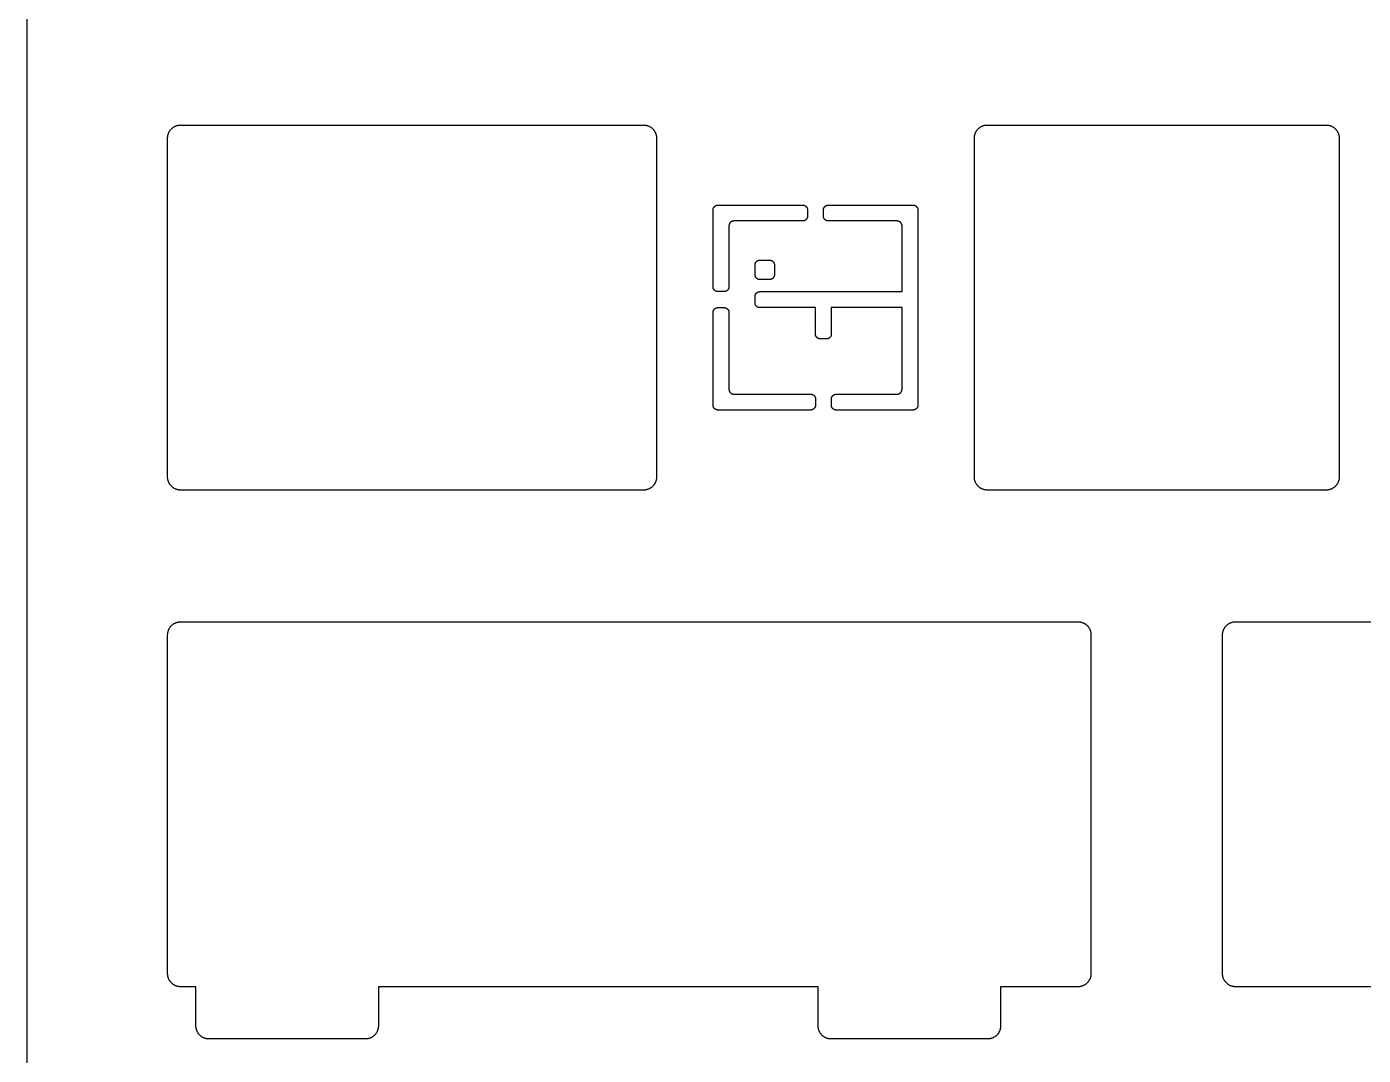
# Model space of a CAD drawing. Header units: millimetres. Extents: x 71 to 420, y -290 to -162.
# Drawn here: x 71.2 to 122.5, y -267 to -227.6 of the extents above; entities that cross this region are included whole.
import ezdxf

# ---------------------------------------------------------------- set-up
doc = ezdxf.new("R2010")
doc.units = ezdxf.units.MM
doc.layers.add('Layer 02', color=3, linetype='Continuous', true_color=0x00ff00)

msp = doc.modelspace()

# ---------------------------------------------------------------- linework, layer by layer
at = {"layer": 'Layer 02'}
for points in [[(94.749, -167.431), (74.232, -167.431), (71.232, -170.431), (71.232, -283.993), (74.232, -286.993), (111.036, -286.993)], [(76.639, -231.868), (76.639, -231.851), (76.64, -231.834), (76.641, -231.817), (76.643, -231.8), (76.646, -231.783), (76.649, -231.766), (76.653, -231.75), (76.657, -231.733), (76.662, -231.717), (76.668, -231.701), (76.674, -231.685), (76.68, -231.669), (76.687, -231.653), (76.695, -231.638), (76.703, -231.623), (76.711, -231.608), (76.721, -231.594), (76.73, -231.58), (76.74, -231.566), (76.751, -231.552), (76.762, -231.539), (76.773, -231.527), (76.785, -231.514), (76.797, -231.503), (76.81, -231.491), (76.823, -231.48), (76.837, -231.47), (76.85, -231.46), (76.864, -231.45), (76.879, -231.441), (76.894, -231.432), (76.909, -231.424), (76.924, -231.416), (76.939, -231.409), (76.955, -231.403), (76.971, -231.397), (76.987, -231.391), (77.004, -231.387), (77.02, -231.382), (77.037, -231.378), (77.054, -231.375), (77.071, -231.373), (77.088, -231.371), (77.105, -231.369), (77.122, -231.368), (77.139, -231.368)], [(77.139, -231.368), (94.901, -231.368)], [(94.901, -231.368), (94.918, -231.368), (94.935, -231.369), (94.952, -231.371), (94.969, -231.373), (94.986, -231.375), (95.003, -231.378), (95.02, -231.382), (95.036, -231.387), (95.052, -231.391), (95.069, -231.397), (95.085, -231.403), (95.1, -231.409), (95.116, -231.416), (95.131, -231.424), (95.146, -231.432), (95.161, -231.441), (95.175, -231.45), (95.19, -231.46), (95.203, -231.47), (95.217, -231.48), (95.23, -231.491), (95.242, -231.503), (95.255, -231.514), (95.267, -231.527), (95.278, -231.539), (95.289, -231.552), (95.3, -231.566), (95.31, -231.58), (95.319, -231.594), (95.328, -231.608), (95.337, -231.623), (95.345, -231.638), (95.353, -231.653), (95.36, -231.669), (95.366, -231.685), (95.372, -231.701), (95.378, -231.717), (95.383, -231.733), (95.387, -231.75), (95.391, -231.766), (95.394, -231.783), (95.397, -231.8), (95.399, -231.817), (95.4, -231.834), (95.401, -231.851), (95.401, -231.868)], [(107.595, -231.868), (107.595, -231.851), (107.596, -231.834), (107.598, -231.817), (107.6, -231.8), (107.602, -231.783), (107.605, -231.766), (107.609, -231.75), (107.613, -231.733), (107.618, -231.717), (107.624, -231.701), (107.63, -231.685), (107.636, -231.669), (107.643, -231.653), (107.651, -231.638), (107.659, -231.623), (107.668, -231.608), (107.677, -231.594), (107.686, -231.58), (107.697, -231.566), (107.707, -231.552), (107.718, -231.539), (107.729, -231.527), (107.741, -231.514), (107.754, -231.503), (107.766, -231.491), (107.779, -231.48), (107.793, -231.47), (107.807, -231.46), (107.821, -231.45), (107.835, -231.441), (107.85, -231.432), (107.865, -231.424), (107.88, -231.416), (107.896, -231.409), (107.911, -231.403), (107.927, -231.397), (107.944, -231.391), (107.96, -231.387), (107.977, -231.382), (107.993, -231.378), (108.01, -231.375), (108.027, -231.373), (108.044, -231.371), (108.061, -231.369), (108.078, -231.368), (108.095, -231.368)], [(108.095, -231.368), (121.095, -231.368)], [(121.095, -231.368), (121.112, -231.368), (121.129, -231.369), (121.146, -231.371), (121.163, -231.373), (121.18, -231.375), (121.197, -231.378), (121.213, -231.382), (121.23, -231.387), (121.246, -231.391), (121.262, -231.397), (121.278, -231.403), (121.294, -231.409), (121.31, -231.416), (121.325, -231.424), (121.34, -231.432), (121.355, -231.441), (121.369, -231.45), (121.383, -231.46), (121.397, -231.47), (121.41, -231.48), (121.424, -231.491), (121.436, -231.503), (121.448, -231.514), (121.46, -231.527), (121.472, -231.539), (121.483, -231.552), (121.493, -231.566), (121.503, -231.58), (121.513, -231.594), (121.522, -231.608), (121.531, -231.623), (121.539, -231.638), (121.546, -231.653), (121.554, -231.669), (121.56, -231.685), (121.566, -231.701), (121.571, -231.717), (121.576, -231.733), (121.581, -231.75), (121.584, -231.766), (121.588, -231.783), (121.59, -231.8), (121.592, -231.817), (121.594, -231.834), (121.595, -231.851), (121.595, -231.868)], [(76.639, -244.868), (76.639, -231.868)], [(95.401, -231.868), (95.401, -244.868)], [(107.595, -244.868), (107.595, -231.868)], [(121.595, -231.868), (121.595, -244.868)], [(97.569, -234.627), (97.569, -234.622), (97.569, -234.618), (97.569, -234.613), (97.569, -234.608), (97.57, -234.603), (97.571, -234.599), (97.571, -234.594), (97.572, -234.59), (97.573, -234.585), (97.574, -234.58), (97.575, -234.576), (97.576, -234.572), (97.578, -234.567), (97.579, -234.563), (97.581, -234.559), (97.583, -234.554), (97.584, -234.55), (97.586, -234.546), (97.588, -234.542), (97.59, -234.538), (97.593, -234.534), (97.595, -234.53), (97.597, -234.526), (97.6, -234.522), (97.603, -234.518), (97.605, -234.515), (97.608, -234.511), (97.611, -234.507), (97.614, -234.504), (97.618, -234.5), (97.621, -234.496), (97.624, -234.493), (97.628, -234.489), (97.631, -234.486), (97.635, -234.483), (97.638, -234.48), (97.642, -234.477), (97.646, -234.474), (97.649, -234.471), (97.653, -234.469), (97.657, -234.466), (97.661, -234.464), (97.665, -234.461), (97.669, -234.459), (97.673, -234.457), (97.677, -234.455), (97.681, -234.453), (97.685, -234.451), (97.69, -234.449), (97.694, -234.448), (97.698, -234.446), (97.703, -234.445), (97.707, -234.444), (97.711, -234.443), (97.716, -234.442), (97.72, -234.441), (97.725, -234.44), (97.73, -234.439), (97.734, -234.439), (97.739, -234.438), (97.744, -234.438), (97.749, -234.437), (97.754, -234.437), (97.759, -234.437)], [(97.569, -237.568), (97.569, -234.627)], [(97.759, -234.437), (101.004, -234.437)], [(101.004, -234.437), (101.009, -234.437), (101.014, -234.437), (101.019, -234.438), (101.024, -234.438), (101.028, -234.439), (101.033, -234.439), (101.037, -234.44), (101.042, -234.441), (101.047, -234.442), (101.051, -234.443), (101.056, -234.444), (101.06, -234.445), (101.064, -234.447), (101.069, -234.448), (101.073, -234.45), (101.077, -234.451), (101.081, -234.453), (101.085, -234.455), (101.09, -234.457), (101.094, -234.459), (101.098, -234.461), (101.102, -234.464), (101.105, -234.466), (101.109, -234.469), (101.113, -234.471), (101.117, -234.474), (101.121, -234.477), (101.124, -234.48), (101.128, -234.483), (101.132, -234.486), (101.135, -234.49), (101.139, -234.493), (101.142, -234.496), (101.145, -234.5), (101.149, -234.503), (101.152, -234.507), (101.155, -234.511), (101.158, -234.514), (101.16, -234.518), (101.163, -234.522), (101.166, -234.526), (101.168, -234.53), (101.17, -234.534), (101.173, -234.538), (101.175, -234.542), (101.177, -234.546), (101.179, -234.55), (101.18, -234.554), (101.182, -234.558), (101.184, -234.563), (101.185, -234.567), (101.186, -234.571), (101.188, -234.576), (101.189, -234.58), (101.19, -234.585), (101.191, -234.589), (101.192, -234.594), (101.192, -234.598), (101.193, -234.603), (101.193, -234.608), (101.194, -234.613), (101.194, -234.617), (101.194, -234.622), (101.194, -234.627)], [(101.194, -234.857), (101.194, -234.862), (101.194, -234.867), (101.194, -234.872), (101.193, -234.876), (101.193, -234.881), (101.192, -234.886), (101.192, -234.89), (101.191, -234.895), (101.19, -234.9), (101.189, -234.904), (101.188, -234.908), (101.186, -234.913), (101.185, -234.917), (101.184, -234.922), (101.182, -234.926), (101.18, -234.93), (101.178, -234.934), (101.177, -234.938), (101.175, -234.942), (101.172, -234.947), (101.17, -234.951), (101.168, -234.955), (101.165, -234.958), (101.163, -234.962), (101.16, -234.966), (101.157, -234.97), (101.155, -234.974), (101.152, -234.977), (101.149, -234.981), (101.145, -234.985), (101.142, -234.988), (101.139, -234.992), (101.135, -234.995), (101.132, -234.998), (101.128, -235.002), (101.125, -235.005), (101.121, -235.008), (101.117, -235.011), (101.113, -235.013), (101.11, -235.016), (101.106, -235.019), (101.102, -235.021), (101.098, -235.023), (101.094, -235.026), (101.09, -235.028), (101.086, -235.03), (101.082, -235.032), (101.078, -235.033), (101.073, -235.035), (101.069, -235.037), (101.065, -235.038), (101.06, -235.039), (101.056, -235.041), (101.051, -235.042), (101.047, -235.043), (101.042, -235.044), (101.038, -235.045), (101.033, -235.045), (101.028, -235.046), (101.024, -235.046), (101.019, -235.047), (101.014, -235.047), (101.009, -235.047), (101.004, -235.047)], [(101.194, -234.627), (101.194, -234.857)], [(101.804, -234.627), (101.804, -234.622), (101.805, -234.618), (101.805, -234.613), (101.805, -234.608), (101.806, -234.603), (101.806, -234.599), (101.807, -234.594), (101.808, -234.59), (101.809, -234.585), (101.81, -234.58), (101.811, -234.576), (101.812, -234.572), (101.814, -234.567), (101.815, -234.563), (101.817, -234.559), (101.818, -234.554), (101.82, -234.55), (101.822, -234.546), (101.824, -234.542), (101.826, -234.538), (101.828, -234.534), (101.831, -234.53), (101.833, -234.526), (101.836, -234.522), (101.838, -234.518), (101.841, -234.515), (101.844, -234.511), (101.847, -234.507), (101.85, -234.504), (101.853, -234.5), (101.857, -234.496), (101.86, -234.493), (101.863, -234.489), (101.867, -234.486), (101.871, -234.483), (101.874, -234.48), (101.878, -234.477), (101.881, -234.474), (101.885, -234.471), (101.889, -234.469), (101.893, -234.466), (101.897, -234.464), (101.901, -234.461), (101.905, -234.459), (101.909, -234.457), (101.913, -234.455), (101.917, -234.453), (101.921, -234.451), (101.925, -234.449), (101.93, -234.448), (101.934, -234.446), (101.938, -234.445), (101.943, -234.444), (101.947, -234.443), (101.952, -234.442), (101.956, -234.441), (101.961, -234.44), (101.965, -234.439), (101.97, -234.439), (101.975, -234.438), (101.98, -234.438), (101.984, -234.437), (101.989, -234.437), (101.994, -234.437)], [(101.804, -234.857), (101.804, -234.627)], [(101.994, -235.047), (101.989, -235.047), (101.985, -235.047), (101.98, -235.047), (101.975, -235.046), (101.97, -235.046), (101.966, -235.045), (101.961, -235.045), (101.957, -235.044), (101.952, -235.043), (101.948, -235.042), (101.943, -235.041), (101.939, -235.039), (101.934, -235.038), (101.93, -235.037), (101.926, -235.035), (101.922, -235.033), (101.917, -235.031), (101.913, -235.03), (101.909, -235.028), (101.905, -235.025), (101.901, -235.023), (101.897, -235.021), (101.893, -235.018), (101.889, -235.016), (101.885, -235.013), (101.882, -235.01), (101.878, -235.008), (101.874, -235.005), (101.871, -235.001), (101.867, -234.998), (101.863, -234.995), (101.86, -234.992), (101.857, -234.988), (101.853, -234.985), (101.85, -234.981), (101.847, -234.977), (101.844, -234.974), (101.841, -234.97), (101.838, -234.966), (101.836, -234.963), (101.833, -234.959), (101.831, -234.955), (101.828, -234.951), (101.826, -234.947), (101.824, -234.943), (101.822, -234.939), (101.82, -234.935), (101.818, -234.93), (101.817, -234.926), (101.815, -234.922), (101.813, -234.918), (101.812, -234.913), (101.811, -234.909), (101.81, -234.904), (101.809, -234.9), (101.808, -234.895), (101.807, -234.891), (101.806, -234.886), (101.806, -234.881), (101.805, -234.877), (101.805, -234.872), (101.805, -234.867), (101.804, -234.862), (101.804, -234.857)], [(101.994, -234.437), (105.24, -234.437)], [(105.24, -234.437), (105.245, -234.437), (105.25, -234.437), (105.255, -234.438), (105.259, -234.438), (105.264, -234.439), (105.269, -234.439), (105.273, -234.44), (105.278, -234.441), (105.282, -234.442), (105.287, -234.443), (105.291, -234.444), (105.296, -234.445), (105.3, -234.447), (105.304, -234.448), (105.309, -234.45), (105.313, -234.451), (105.317, -234.453), (105.321, -234.455), (105.325, -234.457), (105.329, -234.459), (105.333, -234.461), (105.337, -234.464), (105.341, -234.466), (105.345, -234.469), (105.349, -234.471), (105.353, -234.474), (105.356, -234.477), (105.36, -234.48), (105.364, -234.483), (105.367, -234.486), (105.371, -234.49), (105.374, -234.493), (105.378, -234.496), (105.381, -234.5), (105.384, -234.503), (105.387, -234.507), (105.39, -234.511), (105.393, -234.514), (105.396, -234.518), (105.399, -234.522), (105.401, -234.526), (105.404, -234.53), (105.406, -234.534), (105.408, -234.538), (105.41, -234.542), (105.412, -234.546), (105.414, -234.55), (105.416, -234.554), (105.418, -234.558), (105.419, -234.563), (105.421, -234.567), (105.422, -234.571), (105.423, -234.576), (105.425, -234.58), (105.426, -234.585), (105.427, -234.589), (105.427, -234.594), (105.428, -234.598), (105.429, -234.603), (105.429, -234.608), (105.43, -234.613), (105.43, -234.617), (105.43, -234.622), (105.43, -234.627)], [(105.43, -234.627), (105.43, -242.109)], [(98.369, -235.047), (98.364, -235.047), (98.359, -235.048), (98.355, -235.048), (98.35, -235.048), (98.345, -235.049), (98.341, -235.049), (98.336, -235.05), (98.332, -235.051), (98.327, -235.052), (98.322, -235.053), (98.318, -235.054), (98.313, -235.056), (98.309, -235.057), (98.305, -235.059), (98.3, -235.06), (98.296, -235.062), (98.292, -235.064), (98.287, -235.066), (98.283, -235.068), (98.279, -235.07), (98.275, -235.072), (98.271, -235.074), (98.267, -235.077), (98.263, -235.079), (98.259, -235.082), (98.255, -235.085), (98.252, -235.088), (98.248, -235.09), (98.244, -235.093), (98.241, -235.096), (98.238, -235.1), (98.234, -235.103), (98.231, -235.106), (98.228, -235.11), (98.225, -235.113), (98.222, -235.117), (98.219, -235.12), (98.216, -235.124), (98.213, -235.128), (98.211, -235.132), (98.208, -235.136), (98.206, -235.14), (98.203, -235.144), (98.201, -235.148), (98.199, -235.152), (98.197, -235.156), (98.195, -235.16), (98.193, -235.165), (98.191, -235.169), (98.19, -235.173), (98.188, -235.178), (98.187, -235.182), (98.186, -235.187), (98.184, -235.191), (98.183, -235.196), (98.182, -235.2), (98.181, -235.205), (98.181, -235.209), (98.18, -235.214), (98.179, -235.219), (98.179, -235.223), (98.179, -235.228), (98.179, -235.233), (98.179, -235.237)], [(98.179, -235.237), (98.179, -237.568)], [(101.004, -235.047), (98.369, -235.047)], [(99.365, -237.758), (104.82, -237.758), (104.82, -235.237)], [(104.63, -235.047), (101.994, -235.047)], [(104.82, -235.237), (104.82, -235.233), (104.82, -235.228), (104.82, -235.223), (104.819, -235.219), (104.819, -235.214), (104.818, -235.209), (104.817, -235.205), (104.816, -235.2), (104.815, -235.196), (104.814, -235.191), (104.813, -235.187), (104.812, -235.182), (104.81, -235.178), (104.809, -235.173), (104.807, -235.169), (104.805, -235.165), (104.804, -235.16), (104.802, -235.156), (104.8, -235.152), (104.797, -235.148), (104.795, -235.144), (104.793, -235.14), (104.79, -235.136), (104.788, -235.132), (104.785, -235.128), (104.783, -235.124), (104.78, -235.12), (104.777, -235.117), (104.774, -235.113), (104.771, -235.11), (104.768, -235.106), (104.764, -235.103), (104.761, -235.1), (104.758, -235.096), (104.754, -235.093), (104.751, -235.09), (104.747, -235.088), (104.743, -235.085), (104.739, -235.082), (104.736, -235.079), (104.732, -235.077), (104.728, -235.074), (104.724, -235.072), (104.72, -235.07), (104.715, -235.068), (104.711, -235.066), (104.707, -235.064), (104.703, -235.062), (104.698, -235.06), (104.694, -235.059), (104.69, -235.057), (104.685, -235.056), (104.681, -235.054), (104.676, -235.053), (104.672, -235.052), (104.667, -235.051), (104.663, -235.05), (104.658, -235.049), (104.653, -235.049), (104.649, -235.048), (104.644, -235.048), (104.639, -235.048), (104.635, -235.047), (104.63, -235.047)], [(99.179, -236.736), (99.179, -236.731), (99.179, -236.726), (99.179, -236.721), (99.179, -236.717), (99.18, -236.712), (99.18, -236.708), (99.181, -236.703), (99.182, -236.699), (99.183, -236.694), (99.184, -236.69), (99.185, -236.685), (99.186, -236.681), (99.188, -236.677), (99.189, -236.672), (99.191, -236.668), (99.192, -236.664), (99.194, -236.66), (99.196, -236.656), (99.198, -236.652), (99.2, -236.648), (99.202, -236.644), (99.205, -236.64), (99.207, -236.636), (99.209, -236.632), (99.212, -236.629), (99.215, -236.625), (99.218, -236.621), (99.221, -236.618), (99.224, -236.614), (99.227, -236.611), (99.23, -236.607), (99.233, -236.604), (99.237, -236.6), (99.24, -236.597), (99.244, -236.594), (99.247, -236.591), (99.251, -236.588), (99.254, -236.585), (99.258, -236.582), (99.262, -236.58), (99.266, -236.577), (99.269, -236.575), (99.273, -236.572), (99.277, -236.57), (99.281, -236.568), (99.285, -236.566), (99.289, -236.564), (99.293, -236.563), (99.298, -236.561), (99.302, -236.559), (99.306, -236.558), (99.31, -236.557), (99.315, -236.555), (99.319, -236.554), (99.323, -236.553), (99.328, -236.552), (99.332, -236.552), (99.337, -236.551), (99.342, -236.55), (99.346, -236.55), (99.351, -236.549), (99.356, -236.549), (99.36, -236.549), (99.365, -236.549)], [(99.179, -237.107), (99.179, -236.736)], [(99.365, -236.549), (99.736, -236.549)], [(99.736, -236.549), (99.741, -236.549), (99.746, -236.549), (99.751, -236.549), (99.755, -236.55), (99.76, -236.55), (99.764, -236.551), (99.769, -236.552), (99.774, -236.552), (99.778, -236.553), (99.782, -236.554), (99.787, -236.555), (99.791, -236.557), (99.795, -236.558), (99.8, -236.559), (99.804, -236.561), (99.808, -236.563), (99.812, -236.564), (99.816, -236.566), (99.82, -236.568), (99.824, -236.57), (99.828, -236.573), (99.832, -236.575), (99.836, -236.577), (99.84, -236.58), (99.843, -236.582), (99.847, -236.585), (99.851, -236.588), (99.854, -236.591), (99.858, -236.594), (99.862, -236.597), (99.865, -236.6), (99.868, -236.604), (99.872, -236.607), (99.875, -236.61), (99.878, -236.614), (99.881, -236.618), (99.884, -236.621), (99.887, -236.625), (99.89, -236.628), (99.892, -236.632), (99.895, -236.636), (99.897, -236.64), (99.9, -236.644), (99.902, -236.648), (99.904, -236.652), (99.906, -236.656), (99.908, -236.66), (99.91, -236.664), (99.911, -236.668), (99.913, -236.672), (99.914, -236.676), (99.916, -236.681), (99.917, -236.685), (99.918, -236.689), (99.919, -236.694), (99.92, -236.698), (99.921, -236.703), (99.921, -236.707), (99.922, -236.712), (99.922, -236.717), (99.923, -236.721), (99.923, -236.726), (99.923, -236.731), (99.923, -236.736)], [(99.923, -236.736), (99.923, -237.107)], [(99.365, -237.294), (99.361, -237.294), (99.356, -237.293), (99.351, -237.293), (99.346, -237.293), (99.342, -237.292), (99.337, -237.292), (99.333, -237.291), (99.328, -237.29), (99.324, -237.289), (99.319, -237.288), (99.315, -237.287), (99.311, -237.286), (99.306, -237.284), (99.302, -237.283), (99.298, -237.281), (99.294, -237.28), (99.29, -237.278), (99.286, -237.276), (99.282, -237.274), (99.278, -237.272), (99.274, -237.27), (99.27, -237.268), (99.266, -237.265), (99.262, -237.263), (99.258, -237.26), (99.255, -237.257), (99.251, -237.254), (99.247, -237.252), (99.244, -237.249), (99.24, -237.245), (99.237, -237.242), (99.233, -237.239), (99.23, -237.235), (99.227, -237.232), (99.223, -237.228), (99.22, -237.225), (99.217, -237.221), (99.215, -237.218), (99.212, -237.214), (99.209, -237.21), (99.207, -237.206), (99.204, -237.203), (99.202, -237.199), (99.2, -237.195), (99.198, -237.191), (99.196, -237.187), (99.194, -237.183), (99.192, -237.179), (99.191, -237.175), (99.189, -237.17), (99.188, -237.166), (99.186, -237.162), (99.185, -237.158), (99.184, -237.153), (99.183, -237.149), (99.182, -237.144), (99.181, -237.14), (99.18, -237.135), (99.18, -237.131), (99.179, -237.126), (99.179, -237.121), (99.179, -237.116), (99.179, -237.112), (99.179, -237.107)], [(99.736, -237.294), (99.365, -237.294)], [(99.923, -237.107), (99.923, -237.112), (99.923, -237.116), (99.923, -237.121), (99.922, -237.126), (99.922, -237.13), (99.921, -237.135), (99.921, -237.139), (99.92, -237.144), (99.919, -237.148), (99.918, -237.153), (99.917, -237.157), (99.915, -237.161), (99.914, -237.166), (99.913, -237.17), (99.911, -237.174), (99.909, -237.178), (99.908, -237.182), (99.906, -237.187), (99.904, -237.191), (99.902, -237.195), (99.899, -237.198), (99.897, -237.202), (99.895, -237.206), (99.892, -237.21), (99.89, -237.214), (99.887, -237.218), (99.884, -237.221), (99.881, -237.225), (99.878, -237.228), (99.875, -237.232), (99.872, -237.235), (99.868, -237.239), (99.865, -237.242), (99.862, -237.245), (99.858, -237.249), (99.855, -237.252), (99.851, -237.255), (99.847, -237.257), (99.844, -237.26), (99.84, -237.263), (99.836, -237.265), (99.832, -237.268), (99.828, -237.27), (99.825, -237.272), (99.821, -237.274), (99.817, -237.276), (99.812, -237.278), (99.808, -237.28), (99.804, -237.282), (99.8, -237.283), (99.796, -237.285), (99.791, -237.286), (99.787, -237.287), (99.783, -237.288), (99.778, -237.289), (99.774, -237.29), (99.769, -237.291), (99.765, -237.292), (99.76, -237.292), (99.756, -237.293), (99.751, -237.293), (99.746, -237.293), (99.741, -237.294), (99.736, -237.294)], [(97.759, -237.758), (97.754, -237.758), (97.749, -237.758), (97.744, -237.758), (97.739, -237.757), (97.735, -237.757), (97.73, -237.756), (97.725, -237.755), (97.721, -237.755), (97.716, -237.754), (97.712, -237.753), (97.707, -237.751), (97.703, -237.75), (97.699, -237.749), (97.694, -237.747), (97.69, -237.746), (97.686, -237.744), (97.682, -237.742), (97.677, -237.74), (97.673, -237.738), (97.669, -237.736), (97.665, -237.734), (97.661, -237.732), (97.657, -237.729), (97.654, -237.727), (97.65, -237.724), (97.646, -237.721), (97.642, -237.718), (97.638, -237.715), (97.635, -237.712), (97.631, -237.709), (97.628, -237.706), (97.624, -237.702), (97.621, -237.699), (97.617, -237.695), (97.614, -237.692), (97.611, -237.688), (97.608, -237.685), (97.605, -237.681), (97.603, -237.677), (97.6, -237.673), (97.597, -237.67), (97.595, -237.666), (97.593, -237.662), (97.59, -237.658), (97.588, -237.654), (97.586, -237.65), (97.584, -237.645), (97.582, -237.641), (97.581, -237.637), (97.579, -237.633), (97.578, -237.628), (97.576, -237.624), (97.575, -237.62), (97.574, -237.615), (97.573, -237.611), (97.572, -237.606), (97.571, -237.602), (97.571, -237.597), (97.57, -237.592), (97.569, -237.588), (97.569, -237.583), (97.569, -237.578), (97.569, -237.573), (97.569, -237.568)], [(97.989, -237.758), (97.759, -237.758)], [(98.179, -237.568), (98.178, -237.573), (98.178, -237.578), (98.178, -237.583), (98.178, -237.587), (98.177, -237.592), (98.177, -237.597), (98.176, -237.601), (98.175, -237.606), (98.174, -237.61), (98.173, -237.615), (98.172, -237.619), (98.171, -237.624), (98.169, -237.628), (98.168, -237.632), (98.166, -237.637), (98.165, -237.641), (98.163, -237.645), (98.161, -237.649), (98.159, -237.653), (98.157, -237.657), (98.154, -237.661), (98.152, -237.665), (98.15, -237.669), (98.147, -237.673), (98.144, -237.677), (98.142, -237.681), (98.139, -237.684), (98.136, -237.688), (98.133, -237.692), (98.13, -237.695), (98.126, -237.699), (98.123, -237.702), (98.119, -237.706), (98.116, -237.709), (98.112, -237.712), (98.109, -237.715), (98.105, -237.718), (98.101, -237.721), (98.098, -237.724), (98.094, -237.727), (98.09, -237.729), (98.086, -237.732), (98.082, -237.734), (98.078, -237.736), (98.074, -237.738), (98.07, -237.74), (98.066, -237.742), (98.062, -237.744), (98.058, -237.746), (98.053, -237.747), (98.049, -237.749), (98.045, -237.75), (98.04, -237.752), (98.036, -237.753), (98.031, -237.754), (98.027, -237.755), (98.022, -237.755), (98.017, -237.756), (98.013, -237.757), (98.008, -237.757), (98.003, -237.758), (97.998, -237.758), (97.993, -237.758), (97.989, -237.758)], [(99.179, -237.945), (99.179, -237.94), (99.179, -237.935), (99.179, -237.931), (99.179, -237.926), (99.18, -237.921), (99.181, -237.917), (99.181, -237.912), (99.182, -237.908), (99.183, -237.903), (99.184, -237.899), (99.185, -237.895), (99.186, -237.89), (99.188, -237.886), (99.189, -237.882), (99.191, -237.877), (99.192, -237.873), (99.194, -237.869), (99.196, -237.865), (99.198, -237.861), (99.2, -237.857), (99.202, -237.853), (99.205, -237.849), (99.207, -237.845), (99.209, -237.842), (99.212, -237.838), (99.215, -237.834), (99.218, -237.83), (99.221, -237.827), (99.224, -237.823), (99.227, -237.82), (99.23, -237.816), (99.233, -237.813), (99.237, -237.809), (99.24, -237.806), (99.244, -237.803), (99.247, -237.8), (99.251, -237.797), (99.254, -237.794), (99.258, -237.791), (99.262, -237.789), (99.266, -237.786), (99.269, -237.784), (99.273, -237.782), (99.277, -237.779), (99.281, -237.777), (99.285, -237.775), (99.289, -237.774), (99.293, -237.772), (99.298, -237.77), (99.302, -237.769), (99.306, -237.767), (99.31, -237.766), (99.315, -237.765), (99.319, -237.763), (99.323, -237.762), (99.328, -237.762), (99.332, -237.761), (99.337, -237.76), (99.342, -237.759), (99.346, -237.759), (99.351, -237.759), (99.356, -237.758), (99.361, -237.758), (99.365, -237.758)], [(99.179, -238.181), (99.179, -237.945)], [(97.569, -238.558), (97.569, -238.553), (97.569, -238.548), (97.569, -238.544), (97.569, -238.539), (97.57, -238.534), (97.571, -238.529), (97.571, -238.525), (97.572, -238.52), (97.573, -238.516), (97.574, -238.511), (97.575, -238.507), (97.576, -238.502), (97.578, -238.498), (97.579, -238.494), (97.581, -238.489), (97.583, -238.485), (97.584, -238.481), (97.586, -238.477), (97.588, -238.473), (97.59, -238.469), (97.593, -238.465), (97.595, -238.461), (97.597, -238.457), (97.6, -238.453), (97.603, -238.449), (97.605, -238.445), (97.608, -238.442), (97.611, -238.438), (97.614, -238.434), (97.618, -238.431), (97.621, -238.427), (97.624, -238.424), (97.628, -238.42), (97.631, -238.417), (97.635, -238.414), (97.638, -238.411), (97.642, -238.408), (97.646, -238.405), (97.649, -238.402), (97.653, -238.399), (97.657, -238.397), (97.661, -238.394), (97.665, -238.392), (97.669, -238.39), (97.673, -238.388), (97.677, -238.386), (97.681, -238.384), (97.685, -238.382), (97.69, -238.38), (97.694, -238.379), (97.698, -238.377), (97.703, -238.376), (97.707, -238.375), (97.711, -238.373), (97.716, -238.372), (97.72, -238.372), (97.725, -238.371), (97.73, -238.37), (97.734, -238.369), (97.739, -238.369), (97.744, -238.369), (97.749, -238.368), (97.754, -238.368), (97.759, -238.368)], [(97.759, -238.368), (97.989, -238.368)], [(97.989, -238.368), (97.993, -238.368), (97.998, -238.368), (98.003, -238.369), (98.008, -238.369), (98.012, -238.369), (98.017, -238.37), (98.022, -238.371), (98.026, -238.372), (98.031, -238.372), (98.035, -238.374), (98.04, -238.375), (98.044, -238.376), (98.049, -238.377), (98.053, -238.379), (98.057, -238.38), (98.061, -238.382), (98.066, -238.384), (98.07, -238.386), (98.074, -238.388), (98.078, -238.39), (98.082, -238.392), (98.086, -238.394), (98.09, -238.397), (98.094, -238.399), (98.097, -238.402), (98.101, -238.405), (98.105, -238.408), (98.109, -238.411), (98.112, -238.414), (98.116, -238.417), (98.119, -238.42), (98.123, -238.424), (98.126, -238.427), (98.13, -238.431), (98.133, -238.434), (98.136, -238.438), (98.139, -238.441), (98.142, -238.445), (98.145, -238.449), (98.147, -238.453), (98.15, -238.457), (98.152, -238.46), (98.155, -238.464), (98.157, -238.468), (98.159, -238.472), (98.161, -238.477), (98.163, -238.481), (98.165, -238.485), (98.166, -238.489), (98.168, -238.493), (98.169, -238.498), (98.171, -238.502), (98.172, -238.506), (98.173, -238.511), (98.174, -238.515), (98.175, -238.52), (98.176, -238.525), (98.177, -238.529), (98.177, -238.534), (98.178, -238.539), (98.178, -238.543), (98.178, -238.548), (98.178, -238.553), (98.179, -238.558)], [(99.365, -238.368), (99.361, -238.368), (99.356, -238.368), (99.351, -238.368), (99.346, -238.367), (99.342, -238.367), (99.337, -238.366), (99.333, -238.365), (99.328, -238.365), (99.324, -238.364), (99.319, -238.363), (99.315, -238.361), (99.311, -238.36), (99.306, -238.359), (99.302, -238.357), (99.298, -238.356), (99.294, -238.354), (99.29, -238.352), (99.286, -238.351), (99.282, -238.349), (99.278, -238.347), (99.274, -238.344), (99.27, -238.342), (99.266, -238.34), (99.262, -238.337), (99.258, -238.334), (99.255, -238.332), (99.251, -238.329), (99.247, -238.326), (99.244, -238.323), (99.24, -238.32), (99.237, -238.317), (99.233, -238.313), (99.23, -238.31), (99.227, -238.306), (99.223, -238.303), (99.22, -238.299), (99.218, -238.296), (99.215, -238.292), (99.212, -238.288), (99.209, -238.285), (99.207, -238.281), (99.204, -238.277), (99.202, -238.273), (99.2, -238.269), (99.198, -238.265), (99.196, -238.261), (99.194, -238.257), (99.192, -238.253), (99.191, -238.249), (99.189, -238.245), (99.188, -238.241), (99.186, -238.236), (99.185, -238.232), (99.184, -238.228), (99.183, -238.223), (99.182, -238.219), (99.181, -238.214), (99.18, -238.21), (99.18, -238.205), (99.179, -238.2), (99.179, -238.196), (99.179, -238.191), (99.179, -238.186), (99.179, -238.181)], [(101.499, -239.383), (101.499, -238.368), (99.365, -238.368)], [(104.82, -241.499), (104.82, -238.368), (102.107, -238.368), (102.107, -239.383)], [(97.569, -242.109), (97.569, -238.558)], [(98.179, -238.558), (98.179, -241.499)], [(101.686, -239.57), (101.681, -239.57), (101.677, -239.569), (101.672, -239.569), (101.667, -239.569), (101.663, -239.568), (101.658, -239.568), (101.653, -239.567), (101.649, -239.566), (101.645, -239.565), (101.64, -239.564), (101.636, -239.563), (101.631, -239.562), (101.627, -239.561), (101.623, -239.559), (101.619, -239.558), (101.615, -239.556), (101.61, -239.554), (101.606, -239.552), (101.602, -239.55), (101.598, -239.548), (101.594, -239.546), (101.591, -239.544), (101.587, -239.541), (101.583, -239.539), (101.579, -239.536), (101.575, -239.533), (101.572, -239.531), (101.568, -239.528), (101.564, -239.525), (101.561, -239.522), (101.557, -239.518), (101.554, -239.515), (101.551, -239.512), (101.547, -239.508), (101.544, -239.505), (101.541, -239.501), (101.538, -239.497), (101.535, -239.494), (101.533, -239.49), (101.53, -239.486), (101.528, -239.483), (101.525, -239.479), (101.523, -239.475), (101.521, -239.471), (101.519, -239.467), (101.517, -239.463), (101.515, -239.459), (101.513, -239.455), (101.511, -239.451), (101.51, -239.446), (101.508, -239.442), (101.507, -239.438), (101.506, -239.434), (101.505, -239.429), (101.504, -239.425), (101.503, -239.42), (101.502, -239.416), (101.501, -239.411), (101.501, -239.407), (101.5, -239.402), (101.5, -239.397), (101.5, -239.393), (101.499, -239.388), (101.499, -239.383)], [(102.107, -239.383), (102.107, -239.388), (102.107, -239.392), (102.107, -239.397), (102.106, -239.402), (102.106, -239.406), (102.105, -239.411), (102.105, -239.416), (102.104, -239.42), (102.103, -239.424), (102.102, -239.429), (102.101, -239.433), (102.099, -239.438), (102.098, -239.442), (102.097, -239.446), (102.095, -239.45), (102.093, -239.454), (102.092, -239.459), (102.09, -239.463), (102.088, -239.467), (102.086, -239.471), (102.083, -239.475), (102.081, -239.478), (102.079, -239.482), (102.076, -239.486), (102.074, -239.49), (102.071, -239.494), (102.068, -239.497), (102.065, -239.501), (102.062, -239.505), (102.059, -239.508), (102.056, -239.512), (102.052, -239.515), (102.049, -239.518), (102.046, -239.522), (102.042, -239.525), (102.039, -239.528), (102.035, -239.531), (102.031, -239.534), (102.028, -239.536), (102.024, -239.539), (102.02, -239.541), (102.016, -239.544), (102.012, -239.546), (102.008, -239.548), (102.005, -239.55), (102.001, -239.552), (101.996, -239.554), (101.992, -239.556), (101.988, -239.558), (101.984, -239.559), (101.98, -239.561), (101.975, -239.562), (101.971, -239.563), (101.967, -239.564), (101.962, -239.565), (101.958, -239.566), (101.953, -239.567), (101.949, -239.568), (101.944, -239.568), (101.939, -239.569), (101.935, -239.569), (101.93, -239.569), (101.925, -239.57), (101.92, -239.57)], [(101.92, -239.57), (101.686, -239.57)], [(98.179, -241.499), (98.179, -241.503), (98.179, -241.508), (98.179, -241.513), (98.179, -241.517), (98.18, -241.522), (98.181, -241.527), (98.181, -241.531), (98.182, -241.536), (98.183, -241.54), (98.184, -241.545), (98.186, -241.549), (98.187, -241.554), (98.188, -241.558), (98.19, -241.563), (98.191, -241.567), (98.193, -241.571), (98.195, -241.576), (98.197, -241.58), (98.199, -241.584), (98.201, -241.588), (98.203, -241.592), (98.206, -241.596), (98.208, -241.6), (98.211, -241.604), (98.213, -241.608), (98.216, -241.612), (98.219, -241.616), (98.222, -241.619), (98.225, -241.623), (98.228, -241.626), (98.231, -241.63), (98.234, -241.633), (98.238, -241.636), (98.241, -241.64), (98.244, -241.643), (98.248, -241.646), (98.252, -241.649), (98.255, -241.651), (98.259, -241.654), (98.263, -241.657), (98.267, -241.659), (98.271, -241.662), (98.275, -241.664), (98.279, -241.666), (98.283, -241.668), (98.287, -241.67), (98.292, -241.672), (98.296, -241.674), (98.3, -241.676), (98.305, -241.678), (98.309, -241.679), (98.313, -241.68), (98.318, -241.682), (98.322, -241.683), (98.327, -241.684), (98.332, -241.685), (98.336, -241.686), (98.341, -241.687), (98.345, -241.687), (98.35, -241.688), (98.355, -241.688), (98.359, -241.689), (98.364, -241.689), (98.369, -241.689)], [(104.63, -241.689), (104.635, -241.689), (104.639, -241.689), (104.644, -241.688), (104.649, -241.688), (104.653, -241.687), (104.658, -241.687), (104.663, -241.686), (104.667, -241.685), (104.672, -241.684), (104.676, -241.683), (104.681, -241.682), (104.685, -241.68), (104.69, -241.679), (104.694, -241.678), (104.698, -241.676), (104.703, -241.674), (104.707, -241.672), (104.711, -241.67), (104.715, -241.668), (104.72, -241.666), (104.724, -241.664), (104.728, -241.662), (104.732, -241.659), (104.736, -241.657), (104.739, -241.654), (104.743, -241.651), (104.747, -241.649), (104.751, -241.646), (104.754, -241.643), (104.758, -241.64), (104.761, -241.636), (104.764, -241.633), (104.768, -241.63), (104.771, -241.626), (104.774, -241.623), (104.777, -241.619), (104.78, -241.616), (104.783, -241.612), (104.785, -241.608), (104.788, -241.604), (104.79, -241.6), (104.793, -241.596), (104.795, -241.592), (104.797, -241.588), (104.8, -241.584), (104.802, -241.58), (104.804, -241.576), (104.805, -241.571), (104.807, -241.567), (104.809, -241.563), (104.81, -241.558), (104.812, -241.554), (104.813, -241.549), (104.814, -241.545), (104.815, -241.54), (104.816, -241.536), (104.817, -241.531), (104.818, -241.527), (104.819, -241.522), (104.819, -241.517), (104.82, -241.513), (104.82, -241.508), (104.82, -241.503), (104.82, -241.499)], [(98.369, -241.689), (101.309, -241.689)], [(101.309, -241.689), (101.314, -241.689), (101.319, -241.689), (101.324, -241.689), (101.329, -241.69), (101.333, -241.69), (101.338, -241.691), (101.342, -241.691), (101.347, -241.692), (101.352, -241.693), (101.356, -241.694), (101.361, -241.695), (101.365, -241.697), (101.369, -241.698), (101.374, -241.7), (101.378, -241.701), (101.382, -241.703), (101.386, -241.705), (101.39, -241.707), (101.395, -241.709), (101.399, -241.711), (101.403, -241.713), (101.407, -241.715), (101.41, -241.718), (101.414, -241.72), (101.418, -241.723), (101.422, -241.726), (101.426, -241.729), (101.429, -241.731), (101.433, -241.735), (101.437, -241.738), (101.44, -241.741), (101.444, -241.744), (101.447, -241.748), (101.45, -241.751), (101.454, -241.755), (101.457, -241.759), (101.46, -241.762), (101.463, -241.766), (101.465, -241.77), (101.468, -241.774), (101.471, -241.777), (101.473, -241.781), (101.475, -241.785), (101.478, -241.789), (101.48, -241.793), (101.482, -241.797), (101.484, -241.801), (101.485, -241.806), (101.487, -241.81), (101.489, -241.814), (101.49, -241.818), (101.491, -241.823), (101.493, -241.827), (101.494, -241.832), (101.495, -241.836), (101.496, -241.841), (101.497, -241.845), (101.497, -241.85), (101.498, -241.855), (101.498, -241.859), (101.499, -241.864), (101.499, -241.869), (101.499, -241.874), (101.499, -241.879)], [(101.499, -241.879), (101.499, -242.109)], [(102.109, -241.879), (102.109, -241.874), (102.11, -241.869), (102.11, -241.864), (102.11, -241.86), (102.111, -241.855), (102.111, -241.85), (102.112, -241.846), (102.113, -241.841), (102.114, -241.836), (102.115, -241.832), (102.116, -241.828), (102.117, -241.823), (102.119, -241.819), (102.12, -241.814), (102.122, -241.81), (102.123, -241.806), (102.125, -241.802), (102.127, -241.798), (102.129, -241.794), (102.131, -241.79), (102.133, -241.786), (102.136, -241.782), (102.138, -241.778), (102.141, -241.774), (102.143, -241.77), (102.146, -241.766), (102.149, -241.762), (102.152, -241.759), (102.155, -241.755), (102.158, -241.751), (102.162, -241.748), (102.165, -241.744), (102.168, -241.741), (102.172, -241.738), (102.176, -241.734), (102.179, -241.731), (102.183, -241.728), (102.186, -241.726), (102.19, -241.723), (102.194, -241.72), (102.198, -241.718), (102.202, -241.715), (102.206, -241.713), (102.21, -241.711), (102.214, -241.708), (102.218, -241.706), (102.222, -241.704), (102.226, -241.703), (102.23, -241.701), (102.235, -241.699), (102.239, -241.698), (102.243, -241.697), (102.248, -241.695), (102.252, -241.694), (102.257, -241.693), (102.261, -241.692), (102.266, -241.691), (102.27, -241.691), (102.275, -241.69), (102.28, -241.69), (102.285, -241.689), (102.289, -241.689), (102.294, -241.689), (102.299, -241.689)], [(102.109, -242.109), (102.109, -241.879)], [(102.299, -241.689), (104.63, -241.689)], [(97.759, -242.299), (97.754, -242.299), (97.749, -242.299), (97.744, -242.298), (97.739, -242.298), (97.735, -242.297), (97.73, -242.297), (97.725, -242.296), (97.721, -242.295), (97.716, -242.294), (97.712, -242.293), (97.707, -242.292), (97.703, -242.291), (97.699, -242.29), (97.694, -242.288), (97.69, -242.286), (97.686, -242.285), (97.682, -242.283), (97.677, -242.281), (97.673, -242.279), (97.669, -242.277), (97.665, -242.275), (97.661, -242.272), (97.657, -242.27), (97.654, -242.267), (97.65, -242.265), (97.646, -242.262), (97.642, -242.259), (97.638, -242.256), (97.635, -242.253), (97.631, -242.25), (97.628, -242.247), (97.624, -242.243), (97.621, -242.24), (97.617, -242.236), (97.614, -242.233), (97.611, -242.229), (97.608, -242.225), (97.605, -242.222), (97.603, -242.218), (97.6, -242.214), (97.597, -242.21), (97.595, -242.206), (97.593, -242.202), (97.59, -242.198), (97.588, -242.194), (97.586, -242.19), (97.584, -242.186), (97.582, -242.182), (97.581, -242.178), (97.579, -242.173), (97.578, -242.169), (97.576, -242.165), (97.575, -242.16), (97.574, -242.156), (97.573, -242.151), (97.572, -242.147), (97.571, -242.142), (97.571, -242.138), (97.57, -242.133), (97.569, -242.128), (97.569, -242.123), (97.569, -242.119), (97.569, -242.114), (97.569, -242.109)], [(101.309, -242.299), (97.759, -242.299)], [(101.499, -242.109), (101.499, -242.114), (101.499, -242.118), (101.499, -242.123), (101.498, -242.128), (101.498, -242.133), (101.497, -242.137), (101.497, -242.142), (101.496, -242.147), (101.495, -242.151), (101.494, -242.156), (101.493, -242.16), (101.491, -242.164), (101.49, -242.169), (101.489, -242.173), (101.487, -242.177), (101.485, -242.182), (101.483, -242.186), (101.482, -242.19), (101.48, -242.194), (101.477, -242.198), (101.475, -242.202), (101.473, -242.206), (101.47, -242.21), (101.468, -242.214), (101.465, -242.218), (101.462, -242.221), (101.46, -242.225), (101.457, -242.229), (101.454, -242.232), (101.45, -242.236), (101.447, -242.24), (101.444, -242.243), (101.44, -242.247), (101.437, -242.25), (101.433, -242.253), (101.43, -242.256), (101.426, -242.259), (101.422, -242.262), (101.418, -242.265), (101.415, -242.267), (101.411, -242.27), (101.407, -242.272), (101.403, -242.275), (101.399, -242.277), (101.395, -242.279), (101.391, -242.281), (101.387, -242.283), (101.383, -242.285), (101.378, -242.287), (101.374, -242.288), (101.37, -242.29), (101.365, -242.291), (101.361, -242.292), (101.356, -242.293), (101.352, -242.294), (101.347, -242.295), (101.343, -242.296), (101.338, -242.297), (101.333, -242.297), (101.329, -242.298), (101.324, -242.298), (101.319, -242.299), (101.314, -242.299), (101.309, -242.299)], [(102.299, -242.299), (102.294, -242.299), (102.29, -242.299), (102.285, -242.298), (102.28, -242.298), (102.275, -242.297), (102.271, -242.297), (102.266, -242.296), (102.262, -242.295), (102.257, -242.294), (102.253, -242.293), (102.248, -242.292), (102.244, -242.291), (102.239, -242.29), (102.235, -242.288), (102.231, -242.286), (102.227, -242.285), (102.222, -242.283), (102.218, -242.281), (102.214, -242.279), (102.21, -242.277), (102.206, -242.275), (102.202, -242.272), (102.198, -242.27), (102.194, -242.267), (102.19, -242.265), (102.187, -242.262), (102.183, -242.259), (102.179, -242.256), (102.176, -242.253), (102.172, -242.25), (102.168, -242.247), (102.165, -242.243), (102.162, -242.24), (102.158, -242.236), (102.155, -242.233), (102.152, -242.229), (102.149, -242.225), (102.146, -242.222), (102.143, -242.218), (102.141, -242.214), (102.138, -242.21), (102.136, -242.206), (102.133, -242.202), (102.131, -242.198), (102.129, -242.194), (102.127, -242.19), (102.125, -242.186), (102.123, -242.182), (102.122, -242.178), (102.12, -242.173), (102.118, -242.169), (102.117, -242.165), (102.116, -242.16), (102.115, -242.156), (102.114, -242.151), (102.113, -242.147), (102.112, -242.142), (102.111, -242.138), (102.111, -242.133), (102.11, -242.128), (102.11, -242.123), (102.11, -242.119), (102.109, -242.114), (102.109, -242.109)], [(105.24, -242.299), (102.299, -242.299)], [(105.43, -242.109), (105.43, -242.114), (105.43, -242.118), (105.43, -242.123), (105.429, -242.128), (105.429, -242.133), (105.428, -242.137), (105.427, -242.142), (105.427, -242.147), (105.426, -242.151), (105.425, -242.156), (105.423, -242.16), (105.422, -242.164), (105.421, -242.169), (105.419, -242.173), (105.418, -242.177), (105.416, -242.182), (105.414, -242.186), (105.412, -242.19), (105.41, -242.194), (105.408, -242.198), (105.406, -242.202), (105.404, -242.206), (105.401, -242.21), (105.399, -242.214), (105.396, -242.218), (105.393, -242.221), (105.39, -242.225), (105.387, -242.229), (105.384, -242.232), (105.381, -242.236), (105.378, -242.24), (105.374, -242.243), (105.371, -242.247), (105.367, -242.25), (105.364, -242.253), (105.36, -242.256), (105.357, -242.259), (105.353, -242.262), (105.349, -242.265), (105.345, -242.267), (105.342, -242.27), (105.338, -242.272), (105.334, -242.275), (105.33, -242.277), (105.326, -242.279), (105.322, -242.281), (105.317, -242.283), (105.313, -242.285), (105.309, -242.287), (105.305, -242.288), (105.3, -242.29), (105.296, -242.291), (105.292, -242.292), (105.287, -242.293), (105.283, -242.294), (105.278, -242.295), (105.274, -242.296), (105.269, -242.297), (105.264, -242.297), (105.259, -242.298), (105.255, -242.298), (105.25, -242.299), (105.245, -242.299), (105.24, -242.299)], [(77.139, -245.368), (77.122, -245.368), (77.105, -245.367), (77.088, -245.365), (77.071, -245.363), (77.054, -245.361), (77.037, -245.358), (77.02, -245.354), (77.004, -245.349), (76.987, -245.345), (76.971, -245.339), (76.955, -245.333), (76.939, -245.327), (76.924, -245.32), (76.909, -245.312), (76.894, -245.304), (76.879, -245.295), (76.864, -245.286), (76.85, -245.277), (76.837, -245.266), (76.823, -245.256), (76.81, -245.245), (76.797, -245.233), (76.785, -245.222), (76.773, -245.209), (76.762, -245.197), (76.751, -245.184), (76.74, -245.17), (76.73, -245.156), (76.721, -245.142), (76.711, -245.128), (76.703, -245.113), (76.695, -245.098), (76.687, -245.083), (76.68, -245.067), (76.674, -245.051), (76.668, -245.035), (76.662, -245.019), (76.657, -245.003), (76.653, -244.986), (76.649, -244.97), (76.646, -244.953), (76.643, -244.936), (76.641, -244.919), (76.64, -244.902), (76.639, -244.885), (76.639, -244.868)], [(95.401, -244.868), (95.401, -244.885), (95.4, -244.902), (95.399, -244.919), (95.397, -244.936), (95.394, -244.953), (95.391, -244.97), (95.387, -244.986), (95.383, -245.003), (95.378, -245.019), (95.372, -245.035), (95.366, -245.051), (95.36, -245.067), (95.353, -245.083), (95.345, -245.098), (95.337, -245.113), (95.328, -245.128), (95.319, -245.142), (95.31, -245.156), (95.3, -245.17), (95.289, -245.184), (95.278, -245.197), (95.267, -245.209), (95.255, -245.222), (95.242, -245.233), (95.23, -245.245), (95.217, -245.256), (95.203, -245.266), (95.19, -245.277), (95.175, -245.286), (95.161, -245.295), (95.146, -245.304), (95.131, -245.312), (95.116, -245.32), (95.1, -245.327), (95.085, -245.333), (95.069, -245.339), (95.052, -245.345), (95.036, -245.349), (95.02, -245.354), (95.003, -245.358), (94.986, -245.361), (94.969, -245.363), (94.952, -245.365), (94.935, -245.367), (94.918, -245.368), (94.901, -245.368)], [(108.095, -245.368), (108.078, -245.368), (108.061, -245.367), (108.044, -245.365), (108.027, -245.363), (108.01, -245.361), (107.993, -245.358), (107.977, -245.354), (107.96, -245.349), (107.944, -245.345), (107.927, -245.339), (107.911, -245.333), (107.896, -245.327), (107.88, -245.32), (107.865, -245.312), (107.85, -245.304), (107.835, -245.295), (107.821, -245.286), (107.807, -245.277), (107.793, -245.266), (107.779, -245.256), (107.766, -245.245), (107.754, -245.233), (107.741, -245.222), (107.729, -245.209), (107.718, -245.197), (107.707, -245.184), (107.697, -245.17), (107.686, -245.156), (107.677, -245.142), (107.668, -245.128), (107.659, -245.113), (107.651, -245.098), (107.643, -245.083), (107.636, -245.067), (107.63, -245.051), (107.624, -245.035), (107.618, -245.019), (107.613, -245.003), (107.609, -244.986), (107.605, -244.97), (107.602, -244.953), (107.6, -244.936), (107.598, -244.919), (107.596, -244.902), (107.595, -244.885), (107.595, -244.868)], [(121.595, -244.868), (121.595, -244.885), (121.594, -244.902), (121.592, -244.919), (121.59, -244.936), (121.588, -244.953), (121.584, -244.97), (121.581, -244.986), (121.576, -245.003), (121.571, -245.019), (121.566, -245.035), (121.56, -245.051), (121.554, -245.067), (121.546, -245.083), (121.539, -245.098), (121.531, -245.113), (121.522, -245.128), (121.513, -245.142), (121.503, -245.156), (121.493, -245.17), (121.483, -245.184), (121.472, -245.197), (121.46, -245.209), (121.448, -245.222), (121.436, -245.233), (121.424, -245.245), (121.41, -245.256), (121.397, -245.266), (121.383, -245.277), (121.369, -245.286), (121.355, -245.295), (121.34, -245.304), (121.325, -245.312), (121.31, -245.32), (121.294, -245.327), (121.278, -245.333), (121.262, -245.339), (121.246, -245.345), (121.23, -245.349), (121.213, -245.354), (121.197, -245.358), (121.18, -245.361), (121.163, -245.363), (121.146, -245.365), (121.129, -245.367), (121.112, -245.368), (121.095, -245.368)], [(94.901, -245.368), (77.139, -245.368)], [(121.095, -245.368), (108.095, -245.368)], [(76.64, -250.918), (76.64, -250.901), (76.641, -250.884), (76.643, -250.867), (76.645, -250.85), (76.647, -250.833), (76.65, -250.816), (76.654, -250.8), (76.658, -250.783), (76.663, -250.767), (76.669, -250.751), (76.675, -250.735), (76.681, -250.719), (76.688, -250.703), (76.696, -250.688), (76.704, -250.673), (76.713, -250.658), (76.722, -250.644), (76.731, -250.63), (76.742, -250.616), (76.752, -250.602), (76.763, -250.589), (76.774, -250.577), (76.786, -250.564), (76.799, -250.553), (76.811, -250.541), (76.824, -250.53), (76.838, -250.52), (76.852, -250.51), (76.866, -250.5), (76.88, -250.491), (76.895, -250.482), (76.91, -250.474), (76.925, -250.466), (76.941, -250.459), (76.956, -250.453), (76.972, -250.447), (76.989, -250.441), (77.005, -250.437), (77.022, -250.432), (77.038, -250.428), (77.055, -250.425), (77.072, -250.423), (77.089, -250.421), (77.106, -250.419), (77.123, -250.418), (77.14, -250.418)], [(77.14, -250.418), (111.57, -250.418)], [(111.57, -250.418), (111.587, -250.418), (111.604, -250.419), (111.621, -250.421), (111.638, -250.423), (111.655, -250.425), (111.672, -250.428), (111.688, -250.432), (111.705, -250.437), (111.721, -250.441), (111.737, -250.447), (111.753, -250.453), (111.769, -250.459), (111.785, -250.466), (111.8, -250.474), (111.815, -250.482), (111.83, -250.491), (111.844, -250.5), (111.858, -250.51), (111.872, -250.52), (111.885, -250.53), (111.899, -250.541), (111.911, -250.553), (111.923, -250.564), (111.935, -250.577), (111.947, -250.589), (111.958, -250.602), (111.968, -250.616), (111.978, -250.63), (111.988, -250.644), (111.997, -250.658), (112.006, -250.673), (112.014, -250.688), (112.021, -250.703), (112.029, -250.719), (112.035, -250.735), (112.041, -250.751), (112.046, -250.767), (112.051, -250.783), (112.056, -250.8), (112.059, -250.816), (112.063, -250.833), (112.065, -250.85), (112.067, -250.867), (112.069, -250.884), (112.07, -250.901), (112.07, -250.918)], [(117.12, -250.918), (117.12, -250.901), (117.121, -250.884), (117.123, -250.867), (117.125, -250.85), (117.127, -250.833), (117.13, -250.816), (117.134, -250.8), (117.138, -250.783), (117.143, -250.767), (117.149, -250.751), (117.155, -250.735), (117.161, -250.719), (117.168, -250.703), (117.176, -250.688), (117.184, -250.673), (117.193, -250.658), (117.202, -250.644), (117.211, -250.63), (117.222, -250.616), (117.232, -250.602), (117.243, -250.589), (117.254, -250.577), (117.266, -250.564), (117.279, -250.553), (117.291, -250.541), (117.304, -250.53), (117.318, -250.52), (117.332, -250.51), (117.346, -250.5), (117.36, -250.491), (117.375, -250.482), (117.39, -250.474), (117.405, -250.466), (117.421, -250.459), (117.436, -250.453), (117.452, -250.447), (117.469, -250.441), (117.485, -250.437), (117.502, -250.432), (117.518, -250.428), (117.535, -250.425), (117.552, -250.423), (117.569, -250.421), (117.586, -250.419), (117.603, -250.418), (117.62, -250.418)], [(117.62, -250.418), (130.62, -250.418)], [(76.64, -263.918), (76.64, -250.918)], [(112.07, -250.918), (112.07, -263.918)], [(117.12, -263.918), (117.12, -250.918)], [(77.14, -264.418), (77.123, -264.418), (77.106, -264.417), (77.089, -264.415), (77.072, -264.413), (77.055, -264.411), (77.038, -264.408), (77.022, -264.404), (77.005, -264.399), (76.989, -264.395), (76.972, -264.389), (76.956, -264.383), (76.941, -264.377), (76.925, -264.37), (76.91, -264.362), (76.895, -264.354), (76.88, -264.345), (76.866, -264.336), (76.852, -264.327), (76.838, -264.316), (76.824, -264.306), (76.811, -264.295), (76.799, -264.283), (76.786, -264.272), (76.774, -264.259), (76.763, -264.247), (76.752, -264.234), (76.742, -264.22), (76.731, -264.206), (76.722, -264.192), (76.713, -264.178), (76.704, -264.163), (76.696, -264.148), (76.688, -264.133), (76.681, -264.117), (76.675, -264.101), (76.669, -264.085), (76.663, -264.069), (76.658, -264.053), (76.654, -264.036), (76.65, -264.02), (76.647, -264.003), (76.645, -263.986), (76.643, -263.969), (76.641, -263.952), (76.64, -263.935), (76.64, -263.918)], [(112.07, -263.918), (112.07, -263.935), (112.069, -263.952), (112.067, -263.969), (112.065, -263.986), (112.063, -264.003), (112.059, -264.02), (112.056, -264.036), (112.051, -264.053), (112.046, -264.069), (112.041, -264.085), (112.035, -264.101), (112.029, -264.117), (112.021, -264.133), (112.014, -264.148), (112.006, -264.163), (111.997, -264.178), (111.988, -264.192), (111.978, -264.206), (111.968, -264.22), (111.958, -264.234), (111.947, -264.247), (111.935, -264.259), (111.923, -264.272), (111.911, -264.283), (111.899, -264.295), (111.885, -264.306), (111.872, -264.316), (111.858, -264.327), (111.844, -264.336), (111.83, -264.345), (111.815, -264.354), (111.8, -264.362), (111.785, -264.37), (111.769, -264.377), (111.753, -264.383), (111.737, -264.389), (111.721, -264.395), (111.705, -264.399), (111.688, -264.404), (111.672, -264.408), (111.655, -264.411), (111.638, -264.413), (111.621, -264.415), (111.604, -264.417), (111.587, -264.418), (111.57, -264.418)], [(117.62, -264.418), (117.603, -264.418), (117.586, -264.417), (117.569, -264.415), (117.552, -264.413), (117.535, -264.411), (117.518, -264.408), (117.502, -264.404), (117.485, -264.399), (117.469, -264.395), (117.452, -264.389), (117.436, -264.383), (117.421, -264.377), (117.405, -264.37), (117.39, -264.362), (117.375, -264.354), (117.36, -264.345), (117.346, -264.336), (117.332, -264.327), (117.318, -264.316), (117.304, -264.306), (117.291, -264.295), (117.279, -264.283), (117.266, -264.272), (117.254, -264.259), (117.243, -264.247), (117.232, -264.234), (117.222, -264.22), (117.211, -264.206), (117.202, -264.192), (117.193, -264.178), (117.184, -264.163), (117.176, -264.148), (117.168, -264.133), (117.161, -264.117), (117.155, -264.101), (117.149, -264.085), (117.143, -264.069), (117.138, -264.053), (117.134, -264.036), (117.13, -264.02), (117.127, -264.003), (117.125, -263.986), (117.123, -263.969), (117.121, -263.952), (117.12, -263.935), (117.12, -263.918)], [(77.726, -265.918), (77.726, -264.418), (77.14, -264.418)], [(101.602, -265.918), (101.602, -264.418), (84.726, -264.418), (84.726, -265.918)], [(111.57, -264.418), (108.602, -264.418), (108.602, -265.918)], [(130.62, -264.418), (117.62, -264.418)], [(78.226, -266.418), (78.209, -266.418), (78.192, -266.417), (78.175, -266.415), (78.158, -266.413), (78.141, -266.411), (78.124, -266.408), (78.107, -266.404), (78.091, -266.399), (78.074, -266.395), (78.058, -266.389), (78.042, -266.383), (78.026, -266.377), (78.011, -266.37), (77.996, -266.362), (77.981, -266.354), (77.966, -266.345), (77.951, -266.336), (77.937, -266.327), (77.924, -266.316), (77.91, -266.306), (77.897, -266.295), (77.884, -266.283), (77.872, -266.272), (77.86, -266.259), (77.849, -266.247), (77.838, -266.234), (77.827, -266.22), (77.817, -266.206), (77.808, -266.192), (77.798, -266.178), (77.79, -266.163), (77.782, -266.148), (77.774, -266.133), (77.767, -266.117), (77.761, -266.101), (77.755, -266.085), (77.749, -266.069), (77.744, -266.053), (77.74, -266.036), (77.736, -266.02), (77.733, -266.003), (77.73, -265.986), (77.728, -265.969), (77.727, -265.952), (77.726, -265.935), (77.726, -265.918)], [(84.726, -265.918), (84.725, -265.935), (84.725, -265.952), (84.723, -265.969), (84.721, -265.986), (84.718, -266.003), (84.715, -266.02), (84.711, -266.036), (84.707, -266.053), (84.702, -266.069), (84.697, -266.085), (84.691, -266.101), (84.684, -266.117), (84.677, -266.133), (84.67, -266.148), (84.662, -266.163), (84.653, -266.178), (84.644, -266.192), (84.634, -266.206), (84.624, -266.22), (84.614, -266.234), (84.603, -266.247), (84.591, -266.259), (84.579, -266.272), (84.567, -266.283), (84.554, -266.295), (84.541, -266.306), (84.528, -266.316), (84.514, -266.327), (84.5, -266.336), (84.485, -266.345), (84.471, -266.354), (84.456, -266.362), (84.44, -266.37), (84.425, -266.377), (84.409, -266.383), (84.393, -266.389), (84.377, -266.395), (84.361, -266.399), (84.344, -266.404), (84.327, -266.408), (84.311, -266.411), (84.294, -266.413), (84.277, -266.415), (84.26, -266.417), (84.243, -266.418), (84.226, -266.418)], [(102.102, -266.418), (102.085, -266.418), (102.068, -266.417), (102.051, -266.415), (102.034, -266.413), (102.017, -266.411), (102, -266.408), (101.983, -266.404), (101.967, -266.399), (101.95, -266.395), (101.934, -266.389), (101.918, -266.383), (101.902, -266.377), (101.887, -266.37), (101.872, -266.362), (101.857, -266.354), (101.842, -266.345), (101.827, -266.336), (101.813, -266.327), (101.8, -266.316), (101.786, -266.306), (101.773, -266.295), (101.76, -266.283), (101.748, -266.272), (101.736, -266.259), (101.725, -266.247), (101.714, -266.234), (101.703, -266.22), (101.693, -266.206), (101.684, -266.192), (101.674, -266.178), (101.666, -266.163), (101.658, -266.148), (101.65, -266.133), (101.643, -266.117), (101.637, -266.101), (101.631, -266.085), (101.625, -266.069), (101.62, -266.053), (101.616, -266.036), (101.612, -266.02), (101.609, -266.003), (101.606, -265.986), (101.604, -265.969), (101.603, -265.952), (101.602, -265.935), (101.602, -265.918)], [(108.602, -265.918), (108.601, -265.935), (108.6, -265.952), (108.599, -265.969), (108.597, -265.986), (108.594, -266.003), (108.591, -266.02), (108.587, -266.036), (108.583, -266.053), (108.578, -266.069), (108.573, -266.085), (108.567, -266.101), (108.56, -266.117), (108.553, -266.133), (108.546, -266.148), (108.537, -266.163), (108.529, -266.178), (108.52, -266.192), (108.51, -266.206), (108.5, -266.22), (108.49, -266.234), (108.479, -266.247), (108.467, -266.259), (108.455, -266.272), (108.443, -266.283), (108.43, -266.295), (108.417, -266.306), (108.404, -266.316), (108.39, -266.327), (108.376, -266.336), (108.361, -266.345), (108.347, -266.354), (108.332, -266.362), (108.316, -266.37), (108.301, -266.377), (108.285, -266.383), (108.269, -266.389), (108.253, -266.395), (108.237, -266.399), (108.22, -266.404), (108.203, -266.408), (108.187, -266.411), (108.17, -266.413), (108.153, -266.415), (108.136, -266.417), (108.119, -266.418), (108.102, -266.418)], [(84.226, -266.418), (78.226, -266.418)], [(108.102, -266.418), (102.102, -266.418)]]:
    msp.add_lwpolyline(points, dxfattribs=at)

doc.saveas('drawing.dxf')
